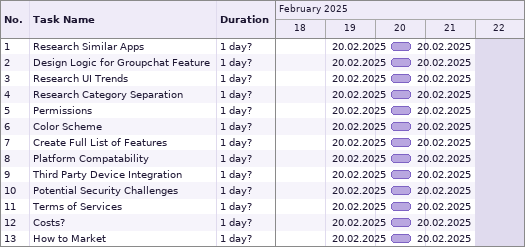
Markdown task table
| ID | Task | Duration | Start | Finish |
|---|---|---|---|---|
| 1 | Research Similar Apps | 1d? | 2025-02-20 | 2025-02-20 |
| 2 | Design Logic for Groupchat Feature | 1d? | 2025-02-20 | 2025-02-20 |
| 3 | Research UI Trends | 1d? | 2025-02-20 | 2025-02-20 |
| 4 | Research Category Separation | 1d? | 2025-02-20 | 2025-02-20 |
| 5 | Permissions | 1d? | 2025-02-20 | 2025-02-20 |
| 6 | Color Scheme | 1d? | 2025-02-20 | 2025-02-20 |
| 7 | Create Full List of Features | 1d? | 2025-02-20 | 2025-02-20 |
| 8 | Platform Compatability | 1d? | 2025-02-20 | 2025-02-20 |
| 9 | Third Party Device Integration | 1d? | 2025-02-20 | 2025-02-20 |
| 10 | Potential Security Challenges | 1d? | 2025-02-20 | 2025-02-20 |
| 11 | Terms of Services | 1d? | 2025-02-20 | 2025-02-20 |
| 12 | Costs? | 1d? | 2025-02-20 | 2025-02-20 |
| 13 | How to Market | 1d? | 2025-02-20 | 2025-02-20 |
